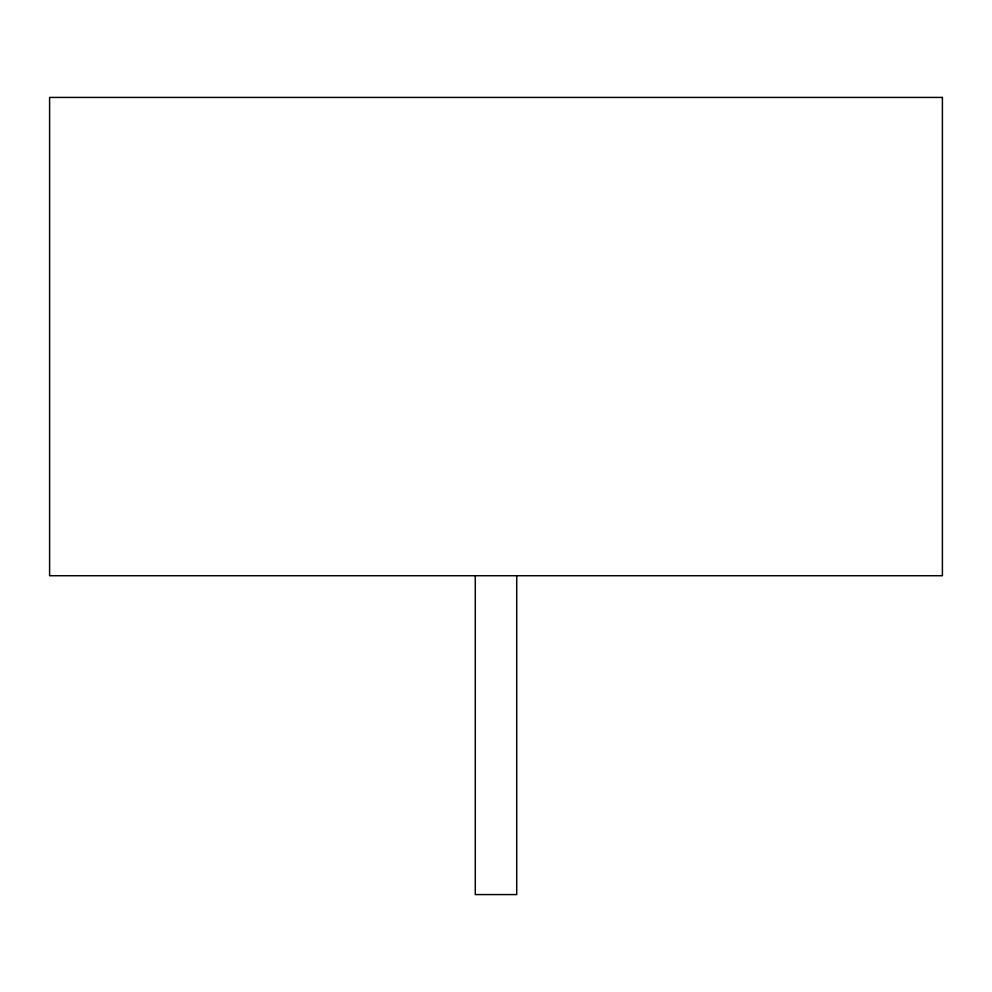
<?xml version="1.0" encoding="UTF-8"?>
<svg xmlns="http://www.w3.org/2000/svg" width="992" height="992" viewBox="0 0 992 992"><rect width="100%" height="100%" fill="white"/><g stroke="black" fill="none" stroke-linecap="round" stroke-linejoin="round"><path stroke-width="1.49" d="M516.72 575.72L516.72 894.573L475.28 894.573L475.28 575.72M942.4 97.427L49.6 97.427L49.6 575.72L942.4 575.72L942.4 97.427"/></g></svg>
